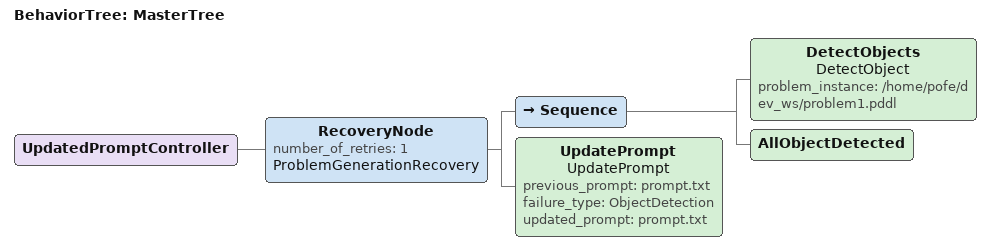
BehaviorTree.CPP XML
<!--
This Behavior Tree computes and executed a plan. If the plan failed, it has recovery actions to recompute a plan.
-->

<root BTCPP_format="4" main_tree_to_execute="MasterTree">

<BehaviorTree ID="MasterTree">

   <UpdatedPromptController>
   <RecoveryNode number_of_retries="1" name="ProblemGenerationRecovery">
   <Sequence>
    <DetectObjects name="DetectObject" problem_instance="/home/pofe/dev_ws/problem1.pddl" />
    <AllObjectDetected />
    </Sequence>
    <UpdatePrompt name="UpdatePrompt" previous_prompt="prompt.txt" failure_type="ObjectDetection" updated_prompt="prompt.txt"/>
    </RecoveryNode>
  </UpdatedPromptController>
</BehaviorTree>

</root>
